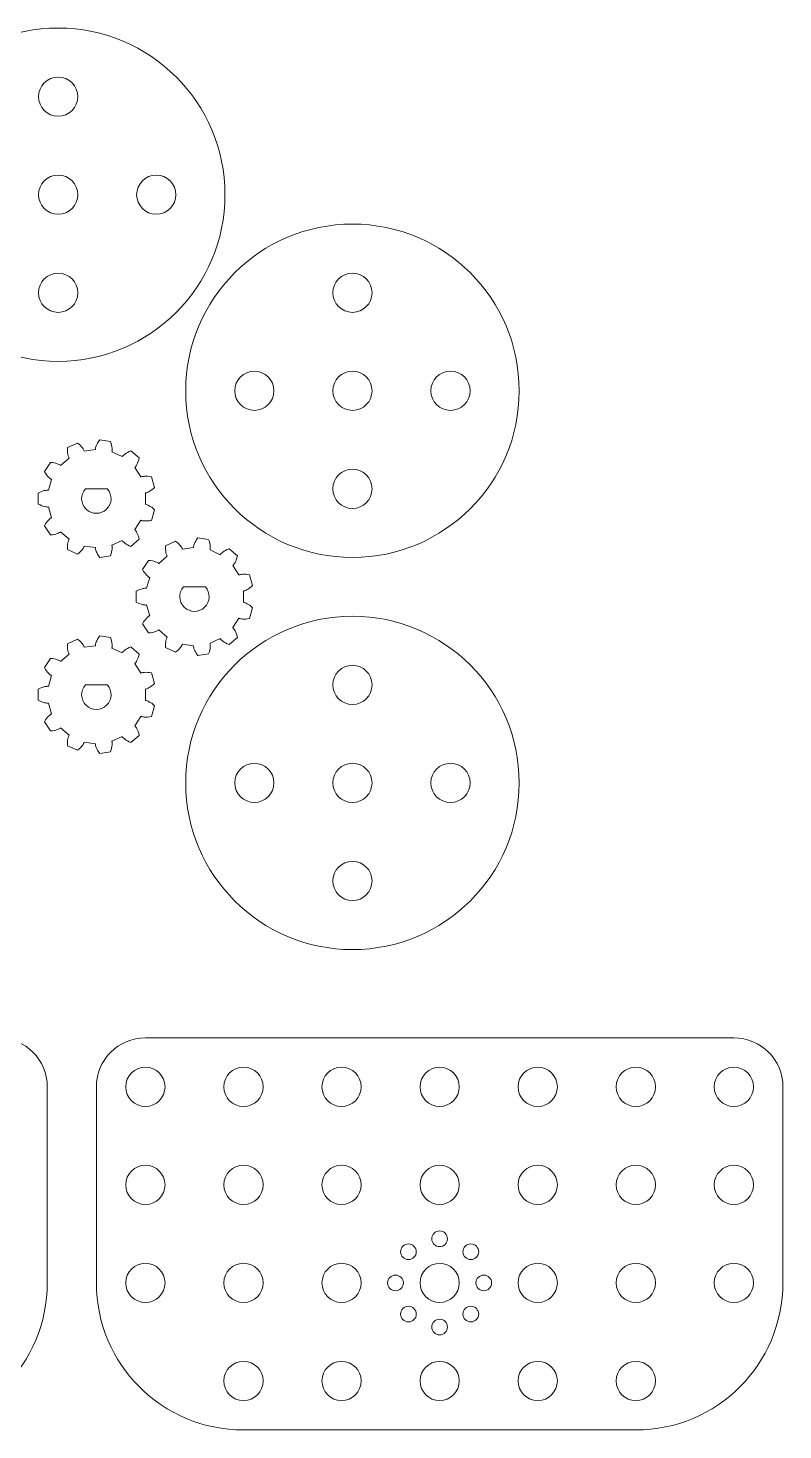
# Model space of a CAD drawing. Header units: millimetres. Extents: x 0 to 364, y 0 to 157.
# Drawn here: x 286.9 to 363.9, y 4 to 147 of the extents above; entities that cross this region are included whole.
import ezdxf

# ---------------------------------------------------------------- set-up
doc = ezdxf.new("R2010")
doc.units = ezdxf.units.MM
doc.layers.add('layer 1', color=1, linetype='Continuous', lineweight=0)

msp = doc.modelspace()

# ---------------------------------------------------------------- linework, layer by layer
at = {"layer": 'layer 1', "lineweight": 0}
for p, q in [((291.96, 104.67), (290.94, 104.2)), ((292.13, 104.54), (291.96, 104.67)), ((291.96, 104.67), (291.96, 104.67)), ((292.26, 104.41), (292.13, 104.54)), ((292.38, 104.29), (292.26, 104.41)), ((293.88, 104.38), (293.94, 104.51)), ((293.94, 104.51), (294.02, 104.66)), ((294.02, 104.66), (294.11, 104.82)), ((294.11, 104.82), (294.23, 104.99)), ((294.23, 104.99), (294.23, 104.99)), ((295.34, 104.83), (294.23, 104.99)), ((295.41, 104.63), (295.34, 104.83)), ((295.34, 104.83), (295.34, 104.83)), ((295.45, 104.45), (295.41, 104.63)), ((295.48, 104.29), (295.45, 104.45)), ((291.11, 103.13), (290.25, 102.38)), ((290.94, 103.99), (290.94, 104.2)), ((290.94, 104.2), (290.94, 104.2)), ((290.94, 103.81), (290.94, 103.99)), ((290.96, 103.64), (290.94, 103.81)), ((290.98, 103.5), (290.96, 103.64)), ((291.01, 103.38), (290.98, 103.5)), ((291.04, 103.29), (291.01, 103.38)), ((291.07, 103.22), (291.04, 103.29)), ((291.09, 103.17), (291.07, 103.22)), ((291.11, 103.14), (291.09, 103.17)), ((291.11, 103.13), (291.11, 103.14)), ((292.47, 104.18), (292.38, 104.29)), ((292.54, 104.08), (292.47, 104.18)), ((292.59, 104), (292.54, 104.08)), ((292.63, 103.93), (292.59, 104)), ((292.65, 103.88), (292.63, 103.93)), ((292.66, 103.85), (292.65, 103.88)), ((293.79, 104), (292.66, 103.84)), ((292.66, 103.84), (292.66, 103.85)), ((293.79, 104.04), (293.8, 104.1)), ((293.79, 104.01), (293.79, 104.04)), ((293.79, 104), (293.79, 104.01)), ((293.8, 104.1), (293.82, 104.17)), ((293.82, 104.17), (293.84, 104.27)), ((293.84, 104.27), (293.88, 104.38)), ((295.5, 104.15), (295.48, 104.29)), ((295.48, 103.77), (295.49, 103.8)), ((295.48, 103.76), (295.48, 103.77)), ((296.52, 103.28), (295.48, 103.76)), ((295.49, 103.8), (295.5, 103.85)), ((295.51, 104.03), (295.5, 104.15)), ((295.5, 103.93), (295.51, 104.03)), ((295.5, 103.85), (295.5, 103.93)), ((296.52, 103.29), (296.54, 103.32)), ((296.52, 103.28), (296.52, 103.29)), ((296.54, 103.32), (296.58, 103.36)), ((296.58, 103.36), (296.63, 103.41)), ((296.63, 103.41), (296.71, 103.48)), ((296.71, 103.48), (296.8, 103.55)), ((296.8, 103.55), (296.92, 103.63)), ((296.92, 103.63), (297.06, 103.72)), ((297.06, 103.72), (297.23, 103.8)), ((297.23, 103.8), (297.42, 103.88)), ((297.42, 103.88), (297.42, 103.88)), ((298.27, 103.15), (297.42, 103.88)), ((298.22, 102.95), (298.27, 103.15)), ((298.27, 103.15), (298.27, 103.15)), ((289.21, 102.7), (288.61, 101.76)), ((288.71, 101.58), (288.61, 101.76)), ((288.61, 101.76), (288.61, 101.76)), ((288.82, 101.42), (288.71, 101.58)), ((289.42, 102.68), (289.21, 102.7)), ((289.21, 102.7), (289.21, 102.7)), ((289.6, 102.65), (289.42, 102.68)), ((289.76, 102.61), (289.6, 102.65)), ((289.9, 102.56), (289.76, 102.61)), ((290.01, 102.52), (289.9, 102.56)), ((290.1, 102.48), (290.01, 102.52)), ((290.17, 102.44), (290.1, 102.48)), ((290.22, 102.41), (290.17, 102.44)), ((290.24, 102.39), (290.22, 102.41)), ((290.25, 102.38), (290.24, 102.39)), ((297.81, 102.17), (297.84, 102.2)), ((298.42, 101.21), (297.81, 102.17)), ((297.81, 102.17), (297.81, 102.17)), ((297.84, 102.2), (297.87, 102.24)), ((297.87, 102.24), (297.92, 102.3)), ((297.92, 102.3), (297.97, 102.38)), ((297.97, 102.38), (298.03, 102.49)), ((298.03, 102.49), (298.1, 102.61)), ((298.1, 102.61), (298.16, 102.77)), ((298.16, 102.77), (298.22, 102.95)), ((288.73, 101.26), (288.73, 101.26)), ((288.92, 101.3), (288.82, 101.42)), ((289.02, 101.19), (288.92, 101.3)), ((289.33, 100.95), (289.01, 99.85)), ((289.11, 101.11), (289.02, 101.19)), ((289.18, 101.04), (289.11, 101.11)), ((289.24, 101), (289.18, 101.04)), ((289.29, 100.97), (289.24, 101)), ((289.32, 100.95), (289.29, 100.97)), ((289.33, 100.95), (289.32, 100.95)), ((298.42, 101.21), (298.43, 101.21)), ((298.43, 101.21), (298.46, 101.22)), ((298.46, 101.22), (298.52, 101.24)), ((298.52, 101.24), (298.59, 101.26)), ((298.59, 101.26), (298.69, 101.27)), ((298.69, 101.27), (298.81, 101.28)), ((298.81, 101.28), (298.95, 101.29)), ((298.95, 101.29), (299.12, 101.28)), ((299.12, 101.28), (299.3, 101.26)), ((299.3, 101.26), (299.51, 101.22)), ((299.51, 101.22), (299.51, 101.22)), ((299.82, 100.14), (299.51, 101.22)), ((299.67, 100), (299.82, 100.14)), ((299.82, 100.14), (299.82, 100.14)), ((288.15, 99.65), (287.96, 99.56)), ((287.96, 99.56), (287.96, 99.56)), ((287.96, 99.56), (287.96, 98.44)), ((288.32, 99.73), (288.15, 99.65)), ((288.48, 99.78), (288.32, 99.73)), ((288.62, 99.82), (288.48, 99.78)), ((288.73, 99.84), (288.62, 99.82)), ((288.83, 99.85), (288.73, 99.84)), ((288.91, 99.86), (288.83, 99.85)), ((288.87, 99.98), (288.87, 99.98)), ((288.96, 99.86), (288.91, 99.86)), ((289, 99.85), (288.96, 99.86)), ((289.01, 99.85), (289, 99.85)), ((295.01, 100), (292.77, 100)), ((298.9, 98.43), (298.9, 99.57)), ((298.9, 99.57), (298.91, 99.57)), ((298.91, 99.65), (298.91, 99.65)), ((298.91, 99.57), (298.95, 99.58)), ((298.95, 99.58), (299, 99.59)), ((299, 99.59), (299.07, 99.62)), ((299.07, 99.62), (299.16, 99.66)), ((299.16, 99.66), (299.27, 99.72)), ((299.27, 99.72), (299.39, 99.79)), ((299.39, 99.79), (299.53, 99.89)), ((299.53, 99.89), (299.67, 100)), ((288.15, 98.35), (287.96, 98.44)), ((287.96, 98.44), (287.96, 98.44)), ((288.32, 98.27), (288.15, 98.35)), ((288.48, 98.22), (288.32, 98.27)), ((288.62, 98.18), (288.48, 98.22)), ((288.73, 98.16), (288.62, 98.18)), ((288.83, 98.15), (288.73, 98.16)), ((288.91, 98.14), (288.83, 98.15)), ((288.96, 98.14), (288.91, 98.14)), ((289, 98.15), (288.96, 98.14)), ((289.01, 98.15), (289, 98.15)), ((289.01, 98.15), (289.33, 97.05)), ((298.9, 98.43), (298.91, 98.43)), ((298.91, 98.43), (298.95, 98.42)), ((298.91, 98.36), (298.91, 98.36)), ((298.95, 98.42), (299, 98.41)), ((299, 98.41), (299.07, 98.38)), ((299.07, 98.38), (299.16, 98.34)), ((299.16, 98.34), (299.27, 98.28)), ((299.27, 98.28), (299.39, 98.21)), ((299.39, 98.21), (299.53, 98.12)), ((299.51, 96.78), (299.82, 97.86)), ((299.53, 98.12), (299.67, 98)), ((299.67, 98), (299.82, 97.86)), ((299.82, 97.86), (299.82, 97.86)), ((288.71, 96.42), (288.61, 96.24)), ((288.61, 96.24), (288.61, 96.24)), ((288.61, 96.24), (289.21, 95.3)), ((288.82, 96.58), (288.71, 96.42)), ((288.92, 96.71), (288.82, 96.58)), ((289.02, 96.81), (288.92, 96.71)), ((289.11, 96.89), (289.02, 96.81)), ((289.18, 96.96), (289.11, 96.89)), ((289.24, 97), (289.18, 96.96)), ((289.29, 97.03), (289.24, 97)), ((289.32, 97.05), (289.29, 97.03)), ((289.33, 97.05), (289.32, 97.05)), ((297.81, 95.84), (298.42, 96.79)), ((297.81, 95.84), (297.81, 95.83)), ((297.81, 95.83), (297.84, 95.8)), ((298.42, 96.79), (298.43, 96.79)), ((298.43, 96.79), (298.46, 96.78)), ((298.46, 96.78), (298.52, 96.76)), ((298.52, 96.76), (298.59, 96.75)), ((298.59, 96.75), (298.69, 96.73)), ((298.69, 96.73), (298.81, 96.72)), ((298.81, 96.72), (298.95, 96.72)), ((298.95, 96.72), (299.12, 96.72)), ((299.12, 96.72), (299.3, 96.74)), ((299.3, 96.74), (299.51, 96.78)), ((299.51, 96.78), (299.51, 96.78)), ((289.42, 95.32), (289.21, 95.3)), ((289.21, 95.3), (289.21, 95.3)), ((289.6, 95.35), (289.42, 95.32)), ((289.76, 95.39), (289.6, 95.35)), ((289.9, 95.44), (289.76, 95.39)), ((290.01, 95.48), (289.9, 95.44)), ((290.1, 95.53), (290.01, 95.48)), ((290.17, 95.56), (290.1, 95.53)), ((290.22, 95.59), (290.17, 95.56)), ((290.24, 95.61), (290.22, 95.59)), ((290.25, 95.62), (290.24, 95.61)), ((290.25, 95.62), (291.11, 94.87)), ((290.98, 94.5), (290.96, 94.36)), ((291.01, 94.62), (290.98, 94.5)), ((291.04, 94.71), (291.01, 94.62)), ((291.07, 94.78), (291.04, 94.71)), ((291.09, 94.83), (291.07, 94.78)), ((291.11, 94.86), (291.09, 94.83)), ((291.11, 94.87), (291.11, 94.86)), ((295.48, 94.25), (296.52, 94.72)), ((296.52, 94.72), (296.52, 94.71)), ((296.52, 94.71), (296.54, 94.68)), ((296.54, 94.68), (296.58, 94.64)), ((296.58, 94.64), (296.63, 94.59)), ((296.63, 94.59), (296.71, 94.52)), ((296.71, 94.52), (296.8, 94.45)), ((296.8, 94.45), (296.92, 94.37)), ((297.42, 94.12), (298.27, 94.85)), ((297.84, 95.8), (297.87, 95.76)), ((297.87, 95.76), (297.92, 95.7)), ((297.92, 95.7), (297.97, 95.62)), ((297.97, 95.62), (298.03, 95.51)), ((298.03, 95.51), (298.1, 95.39)), ((298.1, 95.39), (298.16, 95.23)), ((298.16, 95.23), (298.22, 95.06)), ((298.22, 95.06), (298.27, 94.85)), ((298.27, 94.85), (298.27, 94.85)), ((301.96, 94.67), (300.94, 94.2)), ((302.13, 94.54), (301.96, 94.67)), ((301.96, 94.67), (301.96, 94.67)), ((302.26, 94.41), (302.13, 94.54)), ((302.38, 94.29), (302.26, 94.41)), ((303.84, 94.27), (303.88, 94.38)), ((303.88, 94.38), (303.94, 94.51)), ((303.94, 94.51), (304.02, 94.66)), ((304.02, 94.66), (304.11, 94.82)), ((304.11, 94.82), (304.23, 94.99)), ((304.23, 94.99), (304.23, 94.99)), ((305.34, 94.83), (304.23, 94.99)), ((305.41, 94.63), (305.34, 94.83)), ((305.34, 94.83), (305.34, 94.83)), ((305.45, 94.45), (305.41, 94.63)), ((305.48, 94.29), (305.45, 94.45)), ((290.96, 94.36), (290.94, 94.2)), ((290.94, 94.2), (290.94, 94.01)), ((290.94, 94.01), (290.94, 93.8)), ((290.94, 93.8), (290.94, 93.8)), ((290.94, 93.8), (291.96, 93.33)), ((292.13, 93.47), (291.96, 93.33)), ((291.96, 93.33), (291.96, 93.33)), ((292.26, 93.59), (292.13, 93.47)), ((292.38, 93.71), (292.26, 93.59)), ((292.47, 93.82), (292.38, 93.71)), ((292.54, 93.92), (292.47, 93.82)), ((292.59, 94.01), (292.54, 93.92)), ((292.63, 94.07), (292.59, 94.01)), ((292.65, 94.12), (292.63, 94.07)), ((292.66, 94.15), (292.65, 94.12)), ((292.66, 94.16), (292.66, 94.15)), ((292.66, 94.16), (293.79, 94)), ((293.79, 94), (293.79, 93.99)), ((293.79, 93.99), (293.79, 93.96)), ((293.79, 93.96), (293.8, 93.9)), ((293.8, 93.9), (293.82, 93.83)), ((293.82, 93.83), (293.84, 93.73)), ((293.84, 93.73), (293.88, 93.62)), ((293.88, 93.62), (293.94, 93.49)), ((293.94, 93.49), (294.02, 93.34)), ((294.02, 93.34), (294.11, 93.18)), ((294.11, 93.18), (294.23, 93.01)), ((294.23, 93.01), (295.34, 93.17)), ((294.23, 93.01), (294.23, 93.01)), ((295.41, 93.37), (295.34, 93.17)), ((295.34, 93.17), (295.34, 93.17)), ((295.45, 93.55), (295.41, 93.37)), ((295.48, 93.71), (295.45, 93.55)), ((295.48, 94.25), (295.48, 94.23)), ((295.48, 94.23), (295.49, 94.2)), ((295.5, 93.85), (295.48, 93.71)), ((295.49, 94.2), (295.5, 94.15)), ((295.5, 94.15), (295.5, 94.07)), ((295.5, 94.07), (295.51, 93.97)), ((295.51, 93.97), (295.5, 93.85)), ((296.92, 94.37), (297.06, 94.28)), ((297.06, 94.28), (297.23, 94.2)), ((297.23, 94.2), (297.42, 94.12)), ((297.42, 94.12), (297.42, 94.12)), ((301.11, 93.13), (300.25, 92.38)), ((300.94, 93.99), (300.94, 94.2)), ((300.94, 94.2), (300.94, 94.2)), ((300.94, 93.81), (300.94, 93.99)), ((300.96, 93.64), (300.94, 93.81)), ((300.98, 93.5), (300.96, 93.64)), ((301.01, 93.38), (300.98, 93.5)), ((301.04, 93.29), (301.01, 93.38)), ((301.07, 93.22), (301.04, 93.29)), ((301.09, 93.17), (301.07, 93.22)), ((301.11, 93.14), (301.09, 93.17)), ((301.11, 93.13), (301.11, 93.14)), ((302.47, 94.18), (302.38, 94.29)), ((302.54, 94.08), (302.47, 94.18)), ((302.59, 94), (302.54, 94.08)), ((302.63, 93.93), (302.59, 94)), ((302.65, 93.88), (302.63, 93.93)), ((302.66, 93.85), (302.65, 93.88)), ((303.79, 94), (302.66, 93.84)), ((302.66, 93.84), (302.66, 93.85)), ((303.79, 94.04), (303.8, 94.1)), ((303.79, 94.01), (303.79, 94.04)), ((303.79, 94), (303.79, 94.01)), ((303.8, 94.1), (303.82, 94.17)), ((303.82, 94.17), (303.84, 94.27)), ((305.5, 94.15), (305.48, 94.29)), ((305.48, 93.77), (305.49, 93.8)), ((305.48, 93.76), (305.48, 93.77)), ((306.52, 93.28), (305.48, 93.76)), ((305.49, 93.8), (305.5, 93.85)), ((305.51, 94.03), (305.5, 94.15)), ((305.5, 93.93), (305.51, 94.03)), ((305.5, 93.85), (305.5, 93.93)), ((306.52, 93.29), (306.54, 93.32)), ((306.52, 93.28), (306.52, 93.29)), ((306.54, 93.32), (306.58, 93.36)), ((306.58, 93.36), (306.63, 93.41)), ((306.63, 93.41), (306.71, 93.48)), ((306.71, 93.48), (306.8, 93.55)), ((306.8, 93.55), (306.92, 93.63)), ((306.92, 93.63), (307.06, 93.72)), ((307.06, 93.72), (307.23, 93.8)), ((307.23, 93.8), (307.42, 93.88)), ((307.42, 93.88), (307.42, 93.88)), ((308.27, 93.15), (307.42, 93.88)), ((308.22, 92.95), (308.27, 93.15)), ((308.27, 93.15), (308.27, 93.15)), ((299.21, 92.7), (298.61, 91.76)), ((298.71, 91.58), (298.61, 91.76)), ((298.61, 91.76), (298.61, 91.76)), ((298.82, 91.42), (298.71, 91.58)), ((299.42, 92.68), (299.21, 92.7)), ((299.21, 92.7), (299.21, 92.7)), ((299.6, 92.65), (299.42, 92.68)), ((299.76, 92.61), (299.6, 92.65)), ((299.9, 92.56), (299.76, 92.61)), ((300.01, 92.52), (299.9, 92.56)), ((300.1, 92.48), (300.01, 92.52)), ((300.17, 92.44), (300.1, 92.48)), ((300.22, 92.41), (300.17, 92.44)), ((300.24, 92.39), (300.22, 92.41)), ((300.25, 92.38), (300.24, 92.39)), ((307.81, 92.17), (307.84, 92.2)), ((308.42, 91.21), (307.81, 92.17)), ((307.81, 92.17), (307.81, 92.17)), ((307.84, 92.2), (307.87, 92.24)), ((307.87, 92.24), (307.92, 92.3)), ((307.92, 92.3), (307.97, 92.38)), ((307.97, 92.38), (308.03, 92.49)), ((308.03, 92.49), (308.1, 92.61)), ((308.1, 92.61), (308.16, 92.77)), ((308.16, 92.77), (308.22, 92.95)), ((298.73, 91.26), (298.73, 91.26)), ((298.92, 91.3), (298.82, 91.42)), ((299.02, 91.19), (298.92, 91.3)), ((299.33, 90.95), (299.01, 89.85)), ((299.11, 91.11), (299.02, 91.19)), ((299.18, 91.04), (299.11, 91.11)), ((299.24, 91), (299.18, 91.04)), ((299.29, 90.97), (299.24, 91)), ((299.32, 90.95), (299.29, 90.97)), ((299.33, 90.95), (299.32, 90.95)), ((308.42, 91.21), (308.43, 91.21)), ((308.43, 91.21), (308.46, 91.22)), ((308.46, 91.22), (308.52, 91.24)), ((308.52, 91.24), (308.59, 91.26)), ((308.59, 91.26), (308.69, 91.27)), ((308.69, 91.27), (308.81, 91.28)), ((308.81, 91.28), (308.95, 91.29)), ((308.95, 91.29), (309.12, 91.28)), ((309.12, 91.28), (309.3, 91.26)), ((309.3, 91.26), (309.51, 91.22)), ((309.51, 91.22), (309.51, 91.22)), ((309.82, 90.14), (309.51, 91.22)), ((309.67, 90), (309.82, 90.14)), ((309.82, 90.14), (309.82, 90.14)), ((298.15, 89.65), (297.96, 89.56)), ((297.96, 89.56), (297.96, 89.56)), ((297.96, 89.56), (297.96, 88.44)), ((298.32, 89.73), (298.15, 89.65)), ((298.48, 89.78), (298.32, 89.73)), ((298.62, 89.82), (298.48, 89.78)), ((298.73, 89.84), (298.62, 89.82)), ((298.83, 89.85), (298.73, 89.84)), ((298.91, 89.86), (298.83, 89.85)), ((298.87, 89.98), (298.87, 89.98)), ((298.96, 89.86), (298.91, 89.86)), ((299, 89.85), (298.96, 89.86)), ((299.01, 89.85), (299, 89.85)), ((305.01, 90), (302.77, 90)), ((308.9, 88.43), (308.9, 89.57)), ((308.9, 89.57), (308.91, 89.57)), ((308.91, 89.65), (308.91, 89.65)), ((308.91, 89.57), (308.95, 89.58)), ((308.95, 89.58), (309, 89.59)), ((309, 89.59), (309.07, 89.62)), ((309.07, 89.62), (309.16, 89.66)), ((309.16, 89.66), (309.27, 89.72)), ((309.27, 89.72), (309.39, 89.79)), ((309.39, 89.79), (309.53, 89.89)), ((309.53, 89.89), (309.67, 90)), ((298.15, 88.35), (297.96, 88.44)), ((297.96, 88.44), (297.96, 88.44)), ((298.32, 88.27), (298.15, 88.35)), ((298.48, 88.22), (298.32, 88.27)), ((298.62, 88.18), (298.48, 88.22)), ((298.73, 88.16), (298.62, 88.18)), ((298.83, 88.15), (298.73, 88.16)), ((298.91, 88.14), (298.83, 88.15)), ((298.96, 88.14), (298.91, 88.14)), ((299, 88.15), (298.96, 88.14)), ((299.01, 88.15), (299, 88.15)), ((299.01, 88.15), (299.33, 87.05)), ((308.9, 88.43), (308.91, 88.43)), ((308.91, 88.43), (308.95, 88.42)), ((308.91, 88.36), (308.91, 88.36)), ((308.95, 88.42), (309, 88.41)), ((309, 88.41), (309.07, 88.38)), ((309.07, 88.38), (309.16, 88.34)), ((309.16, 88.34), (309.27, 88.28)), ((309.27, 88.28), (309.39, 88.21)), ((309.39, 88.21), (309.53, 88.12)), ((309.51, 86.78), (309.82, 87.86)), ((309.53, 88.12), (309.67, 88)), ((309.67, 88), (309.82, 87.86)), ((309.82, 87.86), (309.82, 87.86)), ((298.71, 86.42), (298.61, 86.24)), ((298.61, 86.24), (298.61, 86.24)), ((298.61, 86.24), (299.21, 85.3)), ((298.82, 86.58), (298.71, 86.42)), ((298.92, 86.71), (298.82, 86.58)), ((299.02, 86.81), (298.92, 86.71)), ((299.11, 86.89), (299.02, 86.81)), ((299.18, 86.96), (299.11, 86.89)), ((299.24, 87), (299.18, 86.96)), ((299.29, 87.03), (299.24, 87)), ((299.32, 87.05), (299.29, 87.03)), ((299.33, 87.05), (299.32, 87.05)), ((307.81, 85.84), (308.42, 86.79)), ((307.81, 85.84), (307.81, 85.83)), ((307.81, 85.83), (307.84, 85.8)), ((307.84, 85.8), (307.87, 85.76)), ((308.42, 86.79), (308.43, 86.79)), ((308.43, 86.79), (308.46, 86.78)), ((308.46, 86.78), (308.52, 86.76)), ((308.52, 86.76), (308.59, 86.75)), ((308.59, 86.75), (308.69, 86.73)), ((308.69, 86.73), (308.81, 86.72)), ((308.81, 86.72), (308.95, 86.72)), ((308.95, 86.72), (309.12, 86.72)), ((309.12, 86.72), (309.3, 86.74)), ((309.3, 86.74), (309.51, 86.78)), ((309.51, 86.78), (309.51, 86.78)), ((291.96, 84.67), (290.94, 84.2)), ((292.13, 84.54), (291.96, 84.67)), ((291.96, 84.67), (291.96, 84.67)), ((292.26, 84.41), (292.13, 84.54)), ((292.38, 84.29), (292.26, 84.41)), ((293.84, 84.27), (293.88, 84.38)), ((293.88, 84.38), (293.94, 84.51)), ((293.94, 84.51), (294.02, 84.66)), ((294.02, 84.66), (294.11, 84.82)), ((294.11, 84.82), (294.23, 84.99)), ((294.23, 84.99), (294.23, 84.99)), ((295.34, 84.83), (294.23, 84.99)), ((295.41, 84.63), (295.34, 84.83)), ((295.34, 84.83), (295.34, 84.83)), ((295.45, 84.45), (295.41, 84.63)), ((295.48, 84.29), (295.45, 84.45)), ((299.42, 85.32), (299.21, 85.3)), ((299.21, 85.3), (299.21, 85.3)), ((299.6, 85.35), (299.42, 85.32)), ((299.76, 85.39), (299.6, 85.35)), ((299.9, 85.44), (299.76, 85.39)), ((300.01, 85.48), (299.9, 85.44)), ((300.1, 85.53), (300.01, 85.48)), ((300.17, 85.56), (300.1, 85.53)), ((300.22, 85.59), (300.17, 85.56)), ((300.24, 85.61), (300.22, 85.59)), ((300.25, 85.62), (300.24, 85.61)), ((300.25, 85.62), (301.11, 84.87)), ((300.98, 84.5), (300.96, 84.36)), ((301.01, 84.62), (300.98, 84.5)), ((301.04, 84.71), (301.01, 84.62)), ((301.07, 84.78), (301.04, 84.71)), ((301.09, 84.83), (301.07, 84.78)), ((301.11, 84.86), (301.09, 84.83)), ((301.11, 84.87), (301.11, 84.86)), ((305.48, 84.25), (306.52, 84.72)), ((306.52, 84.72), (306.52, 84.71)), ((306.52, 84.71), (306.54, 84.68)), ((306.54, 84.68), (306.58, 84.64)), ((306.58, 84.64), (306.63, 84.59)), ((306.63, 84.59), (306.71, 84.52)), ((306.71, 84.52), (306.8, 84.45)), ((306.8, 84.45), (306.92, 84.37)), ((307.42, 84.12), (308.27, 84.85)), ((307.87, 85.76), (307.92, 85.7)), ((307.92, 85.7), (307.97, 85.62)), ((307.97, 85.62), (308.03, 85.51)), ((308.03, 85.51), (308.1, 85.39)), ((308.1, 85.39), (308.16, 85.23)), ((308.16, 85.23), (308.22, 85.06)), ((308.22, 85.06), (308.27, 84.85)), ((308.27, 84.85), (308.27, 84.85)), ((291.11, 83.13), (290.25, 82.38)), ((290.94, 83.99), (290.94, 84.2)), ((290.94, 84.2), (290.94, 84.2)), ((290.94, 83.81), (290.94, 83.99)), ((290.96, 83.64), (290.94, 83.81)), ((290.98, 83.5), (290.96, 83.64)), ((291.01, 83.38), (290.98, 83.5)), ((291.04, 83.29), (291.01, 83.38)), ((291.07, 83.22), (291.04, 83.29)), ((291.09, 83.17), (291.07, 83.22)), ((291.11, 83.14), (291.09, 83.17)), ((291.11, 83.13), (291.11, 83.14)), ((292.47, 84.18), (292.38, 84.29)), ((292.54, 84.08), (292.47, 84.18)), ((292.59, 84), (292.54, 84.08)), ((292.63, 83.93), (292.59, 84)), ((292.65, 83.88), (292.63, 83.93)), ((292.66, 83.85), (292.65, 83.88)), ((293.79, 84), (292.66, 83.84)), ((292.66, 83.84), (292.66, 83.85)), ((293.79, 84.04), (293.8, 84.1)), ((293.79, 84.01), (293.79, 84.04)), ((293.79, 84), (293.79, 84.01)), ((293.8, 84.1), (293.82, 84.17)), ((293.82, 84.17), (293.84, 84.27)), ((295.5, 84.15), (295.48, 84.29)), ((295.48, 83.77), (295.49, 83.8)), ((295.48, 83.76), (295.48, 83.77)), ((296.52, 83.28), (295.48, 83.76)), ((295.49, 83.8), (295.5, 83.85)), ((295.51, 84.03), (295.5, 84.15)), ((295.5, 83.93), (295.51, 84.03)), ((295.5, 83.85), (295.5, 83.93)), ((296.52, 83.29), (296.54, 83.32)), ((296.52, 83.28), (296.52, 83.29)), ((296.54, 83.32), (296.58, 83.36)), ((296.58, 83.36), (296.63, 83.41)), ((296.63, 83.41), (296.71, 83.48)), ((296.71, 83.48), (296.8, 83.55)), ((296.8, 83.55), (296.92, 83.63)), ((296.92, 83.63), (297.06, 83.72)), ((297.06, 83.72), (297.23, 83.8)), ((297.23, 83.8), (297.42, 83.88)), ((297.42, 83.88), (297.42, 83.88)), ((298.27, 83.15), (297.42, 83.88)), ((298.16, 82.77), (298.22, 82.95)), ((298.22, 82.95), (298.27, 83.15)), ((298.27, 83.15), (298.27, 83.15)), ((300.96, 84.36), (300.94, 84.2)), ((300.94, 84.2), (300.94, 84.01)), ((300.94, 84.01), (300.94, 83.8)), ((300.94, 83.8), (300.94, 83.8)), ((300.94, 83.8), (301.96, 83.33)), ((302.13, 83.47), (301.96, 83.33)), ((301.96, 83.33), (301.96, 83.33)), ((302.26, 83.59), (302.13, 83.47)), ((302.38, 83.71), (302.26, 83.59)), ((302.47, 83.82), (302.38, 83.71)), ((302.54, 83.92), (302.47, 83.82)), ((302.59, 84.01), (302.54, 83.92)), ((302.63, 84.07), (302.59, 84.01)), ((302.65, 84.12), (302.63, 84.07)), ((302.66, 84.15), (302.65, 84.12)), ((302.66, 84.16), (302.66, 84.15)), ((302.66, 84.16), (303.79, 84)), ((303.79, 84), (303.79, 83.99)), ((303.79, 83.99), (303.79, 83.96)), ((303.79, 83.96), (303.8, 83.9)), ((303.8, 83.9), (303.82, 83.83)), ((303.82, 83.83), (303.84, 83.73)), ((303.84, 83.73), (303.88, 83.62)), ((303.88, 83.62), (303.94, 83.49)), ((303.94, 83.49), (304.02, 83.34)), ((304.02, 83.34), (304.11, 83.18)), ((304.11, 83.18), (304.23, 83.01)), ((304.23, 83.01), (305.34, 83.17)), ((304.23, 83.01), (304.23, 83.01)), ((305.41, 83.37), (305.34, 83.17)), ((305.34, 83.17), (305.34, 83.17)), ((305.45, 83.55), (305.41, 83.37)), ((305.48, 83.71), (305.45, 83.55)), ((305.48, 84.25), (305.48, 84.23)), ((305.48, 84.23), (305.49, 84.2)), ((305.5, 83.85), (305.48, 83.71)), ((305.49, 84.2), (305.5, 84.15)), ((305.5, 84.15), (305.5, 84.07)), ((305.5, 84.07), (305.51, 83.97)), ((305.51, 83.97), (305.5, 83.85)), ((306.92, 84.37), (307.06, 84.28)), ((307.06, 84.28), (307.23, 84.2)), ((307.23, 84.2), (307.42, 84.12)), ((307.42, 84.12), (307.42, 84.12)), ((289.21, 82.7), (288.61, 81.76)), ((288.71, 81.58), (288.61, 81.76)), ((288.61, 81.76), (288.61, 81.76)), ((288.82, 81.42), (288.71, 81.58)), ((289.42, 82.68), (289.21, 82.7)), ((289.21, 82.7), (289.21, 82.7)), ((289.6, 82.65), (289.42, 82.68)), ((289.76, 82.61), (289.6, 82.65)), ((289.9, 82.56), (289.76, 82.61)), ((290.01, 82.52), (289.9, 82.56)), ((290.1, 82.48), (290.01, 82.52)), ((290.17, 82.44), (290.1, 82.48)), ((290.22, 82.41), (290.17, 82.44)), ((290.24, 82.39), (290.22, 82.41)), ((290.25, 82.38), (290.24, 82.39)), ((297.81, 82.17), (297.84, 82.2)), ((298.42, 81.21), (297.81, 82.17)), ((297.81, 82.17), (297.81, 82.17)), ((297.84, 82.2), (297.87, 82.24)), ((297.87, 82.24), (297.92, 82.3)), ((297.92, 82.3), (297.97, 82.38)), ((297.97, 82.38), (298.03, 82.49)), ((298.03, 82.49), (298.1, 82.61)), ((298.1, 82.61), (298.16, 82.77)), ((288.73, 81.26), (288.73, 81.26)), ((288.92, 81.3), (288.82, 81.42)), ((289.02, 81.19), (288.92, 81.3)), ((289.33, 80.95), (289.01, 79.85)), ((289.11, 81.11), (289.02, 81.19)), ((289.18, 81.04), (289.11, 81.11)), ((289.24, 81), (289.18, 81.04)), ((289.29, 80.97), (289.24, 81)), ((289.32, 80.95), (289.29, 80.97)), ((289.33, 80.95), (289.32, 80.95)), ((298.42, 81.21), (298.43, 81.21)), ((298.43, 81.21), (298.46, 81.22)), ((298.46, 81.22), (298.52, 81.24)), ((298.52, 81.24), (298.59, 81.26)), ((298.59, 81.26), (298.69, 81.27)), ((298.69, 81.27), (298.81, 81.28)), ((298.81, 81.28), (298.95, 81.29)), ((298.95, 81.29), (299.12, 81.28)), ((299.12, 81.28), (299.3, 81.26)), ((299.3, 81.26), (299.51, 81.22)), ((299.51, 81.22), (299.51, 81.22)), ((299.82, 80.14), (299.51, 81.22)), ((299.67, 80), (299.82, 80.14)), ((299.82, 80.14), (299.82, 80.14)), ((288.15, 79.65), (287.96, 79.56)), ((287.96, 79.56), (287.96, 79.56)), ((287.96, 79.56), (287.96, 78.44)), ((288.32, 79.73), (288.15, 79.65)), ((288.48, 79.78), (288.32, 79.73)), ((288.62, 79.82), (288.48, 79.78)), ((288.73, 79.84), (288.62, 79.82)), ((288.83, 79.85), (288.73, 79.84)), ((288.91, 79.86), (288.83, 79.85)), ((288.87, 79.98), (288.87, 79.98)), ((288.96, 79.86), (288.91, 79.86)), ((289, 79.85), (288.96, 79.86)), ((289.01, 79.85), (289, 79.85)), ((295.01, 80), (292.77, 80)), ((298.9, 78.43), (298.9, 79.57)), ((298.9, 79.57), (298.91, 79.57)), ((298.91, 79.65), (298.91, 79.65)), ((298.91, 79.57), (298.95, 79.58)), ((298.95, 79.58), (299, 79.59)), ((299, 79.59), (299.07, 79.62)), ((299.07, 79.62), (299.16, 79.66)), ((299.16, 79.66), (299.27, 79.72)), ((299.27, 79.72), (299.39, 79.79)), ((299.39, 79.79), (299.53, 79.89)), ((299.53, 79.89), (299.67, 80)), ((288.15, 78.35), (287.96, 78.44)), ((287.96, 78.44), (287.96, 78.44)), ((288.32, 78.27), (288.15, 78.35)), ((288.48, 78.22), (288.32, 78.27)), ((288.62, 78.18), (288.48, 78.22)), ((288.73, 78.16), (288.62, 78.18)), ((288.83, 78.15), (288.73, 78.16)), ((288.91, 78.14), (288.83, 78.15)), ((288.96, 78.14), (288.91, 78.14)), ((289, 78.15), (288.96, 78.14)), ((289.01, 78.15), (289, 78.15)), ((289.01, 78.15), (289.33, 77.05)), ((298.9, 78.43), (298.91, 78.43)), ((298.91, 78.43), (298.95, 78.42)), ((298.91, 78.36), (298.91, 78.36)), ((298.95, 78.42), (299, 78.41)), ((299, 78.41), (299.07, 78.38)), ((299.07, 78.38), (299.16, 78.34)), ((299.16, 78.34), (299.27, 78.28)), ((299.27, 78.28), (299.39, 78.21)), ((299.39, 78.21), (299.53, 78.12)), ((299.51, 76.78), (299.82, 77.86)), ((299.53, 78.12), (299.67, 78)), ((299.67, 78), (299.82, 77.86)), ((299.82, 77.86), (299.82, 77.86)), ((288.71, 76.42), (288.61, 76.24)), ((288.61, 76.24), (288.61, 76.24)), ((288.61, 76.24), (289.21, 75.3)), ((288.82, 76.58), (288.71, 76.42)), ((288.92, 76.71), (288.82, 76.58)), ((289.02, 76.81), (288.92, 76.71)), ((289.11, 76.89), (289.02, 76.81)), ((289.18, 76.96), (289.11, 76.89)), ((289.24, 77), (289.18, 76.96)), ((289.29, 77.03), (289.24, 77)), ((289.32, 77.05), (289.29, 77.03)), ((289.33, 77.05), (289.32, 77.05)), ((297.81, 75.84), (298.42, 76.79)), ((297.81, 75.84), (297.81, 75.83)), ((297.81, 75.83), (297.84, 75.8)), ((297.84, 75.8), (297.87, 75.76)), ((298.42, 76.79), (298.43, 76.79)), ((298.43, 76.79), (298.46, 76.78)), ((298.46, 76.78), (298.52, 76.76)), ((298.52, 76.76), (298.59, 76.75)), ((298.59, 76.75), (298.69, 76.73)), ((298.69, 76.73), (298.81, 76.72)), ((298.81, 76.72), (298.95, 76.72)), ((298.95, 76.72), (299.12, 76.72)), ((299.12, 76.72), (299.3, 76.74)), ((299.3, 76.74), (299.51, 76.78)), ((299.51, 76.78), (299.51, 76.78)), ((289.42, 75.32), (289.21, 75.3)), ((289.21, 75.3), (289.21, 75.3)), ((289.6, 75.35), (289.42, 75.32)), ((289.76, 75.39), (289.6, 75.35)), ((289.9, 75.44), (289.76, 75.39)), ((290.01, 75.48), (289.9, 75.44)), ((290.1, 75.53), (290.01, 75.48)), ((290.17, 75.56), (290.1, 75.53)), ((290.22, 75.59), (290.17, 75.56)), ((290.24, 75.61), (290.22, 75.59)), ((290.25, 75.62), (290.24, 75.61)), ((290.25, 75.62), (291.11, 74.87)), ((290.98, 74.5), (290.96, 74.36)), ((291.01, 74.62), (290.98, 74.5)), ((291.04, 74.71), (291.01, 74.62)), ((291.07, 74.78), (291.04, 74.71)), ((291.09, 74.83), (291.07, 74.78)), ((291.11, 74.86), (291.09, 74.83)), ((291.11, 74.87), (291.11, 74.86)), ((295.48, 74.25), (296.52, 74.72)), ((296.52, 74.72), (296.52, 74.71)), ((296.52, 74.71), (296.54, 74.68)), ((296.54, 74.68), (296.58, 74.64)), ((296.58, 74.64), (296.63, 74.59)), ((296.63, 74.59), (296.71, 74.52)), ((296.71, 74.52), (296.8, 74.45)), ((296.8, 74.45), (296.92, 74.37)), ((296.92, 74.37), (297.06, 74.28)), ((297.42, 74.12), (298.27, 74.85)), ((297.87, 75.76), (297.92, 75.7)), ((297.92, 75.7), (297.97, 75.62)), ((297.97, 75.62), (298.03, 75.51)), ((298.03, 75.51), (298.1, 75.39)), ((298.1, 75.39), (298.16, 75.23)), ((298.16, 75.23), (298.22, 75.06)), ((298.22, 75.06), (298.27, 74.85)), ((298.27, 74.85), (298.27, 74.85)), ((290.96, 74.36), (290.94, 74.2)), ((290.94, 74.2), (290.94, 74.01)), ((290.94, 74.01), (290.94, 73.8)), ((290.94, 73.8), (290.94, 73.8)), ((290.94, 73.8), (291.96, 73.33)), ((292.13, 73.47), (291.96, 73.33)), ((291.96, 73.33), (291.96, 73.33)), ((292.26, 73.59), (292.13, 73.47)), ((292.38, 73.71), (292.26, 73.59)), ((292.47, 73.82), (292.38, 73.71)), ((292.54, 73.92), (292.47, 73.82)), ((292.59, 74.01), (292.54, 73.92)), ((292.63, 74.07), (292.59, 74.01)), ((292.65, 74.12), (292.63, 74.07)), ((292.66, 74.15), (292.65, 74.12)), ((292.66, 74.16), (292.66, 74.15)), ((292.66, 74.16), (293.79, 74)), ((293.79, 74), (293.79, 73.99)), ((293.79, 73.99), (293.79, 73.96)), ((293.79, 73.96), (293.8, 73.9)), ((293.8, 73.9), (293.82, 73.83)), ((293.82, 73.83), (293.84, 73.73)), ((293.84, 73.73), (293.88, 73.62)), ((293.88, 73.62), (293.94, 73.49)), ((293.94, 73.49), (294.02, 73.34)), ((294.02, 73.34), (294.11, 73.18)), ((294.11, 73.18), (294.23, 73.01)), ((294.23, 73.01), (295.34, 73.17)), ((294.23, 73.01), (294.23, 73.01)), ((295.41, 73.37), (295.34, 73.17)), ((295.34, 73.17), (295.34, 73.17)), ((295.45, 73.55), (295.41, 73.37)), ((295.48, 73.71), (295.45, 73.55)), ((295.48, 74.25), (295.48, 74.23)), ((295.48, 74.23), (295.49, 74.2)), ((295.5, 73.85), (295.48, 73.71)), ((295.49, 74.2), (295.5, 74.15)), ((295.5, 74.15), (295.5, 74.07)), ((295.5, 74.07), (295.51, 73.97)), ((295.51, 73.97), (295.5, 73.85)), ((297.06, 74.28), (297.23, 74.2)), ((297.23, 74.2), (297.42, 74.12)), ((297.42, 74.12), (297.42, 74.12)), ((298.89, 44), (358.89, 44)), ((288.89, 39), (288.89, 19)), ((293.89, 19), (293.89, 39)), ((363.89, 39), (363.89, 19)), ((348.89, 4), (308.89, 4))]:
    msp.add_line(p, q, dxfattribs=at)
for centre, radius in [((290, 130), 17), ((290, 140), 2), ((290, 130), 2), ((300, 130), 2), ((320, 110), 17), ((290, 120), 2), ((320, 120), 2), ((310, 110), 2), ((320, 110), 2), ((330, 110), 2), ((320, 100), 2), ((320, 70), 17), ((320, 80), 2), ((310, 70), 2), ((320, 70), 2), ((330, 70), 2), ((320, 60), 2), ((298.89, 39), 2), ((308.89, 39), 2), ((318.89, 39), 2), ((328.89, 39), 2), ((338.89, 39), 2), ((348.89, 39), 2), ((358.89, 39), 2), ((298.89, 29), 2), ((308.89, 29), 2), ((318.89, 29), 2), ((328.89, 29), 2), ((338.89, 29), 2), ((348.89, 29), 2), ((358.89, 29), 2), ((325.71, 22.18), 0.8), ((328.89, 23.5), 0.8), ((332.07, 22.18), 0.8), ((298.89, 19), 2), ((308.89, 19), 2), ((318.89, 19), 2), ((328.89, 19), 2), ((338.89, 19), 2), ((348.89, 19), 2), ((358.89, 19), 2), ((324.39, 19), 0.8), ((333.39, 19), 0.8), ((325.71, 15.82), 0.8), ((332.07, 15.82), 0.8), ((328.89, 14.5), 0.8), ((308.89, 9), 2), ((318.89, 9), 2), ((328.89, 9), 2), ((338.89, 9), 2), ((348.89, 9), 2)]:
    msp.add_circle(centre, radius, dxfattribs=at)
for centre, radius, start, end in [((293.89, 99), 1.5, 138.1897, 41.8103), ((303.89, 89), 1.5, 138.1897, 41.8103), ((293.89, 79), 1.5, 138.1897, 41.8103), ((283.89, 39), 5, 0, 90), ((298.89, 39), 5, 90, 180), ((358.89, 39), 5, 0, 90), ((273.89, 19), 15, 270, 0), ((308.89, 19), 15, 180, 270), ((348.89, 19), 15, 270, 0)]:
    msp.add_arc(centre, radius, start, end, dxfattribs=at)

doc.saveas('drawing.dxf')
